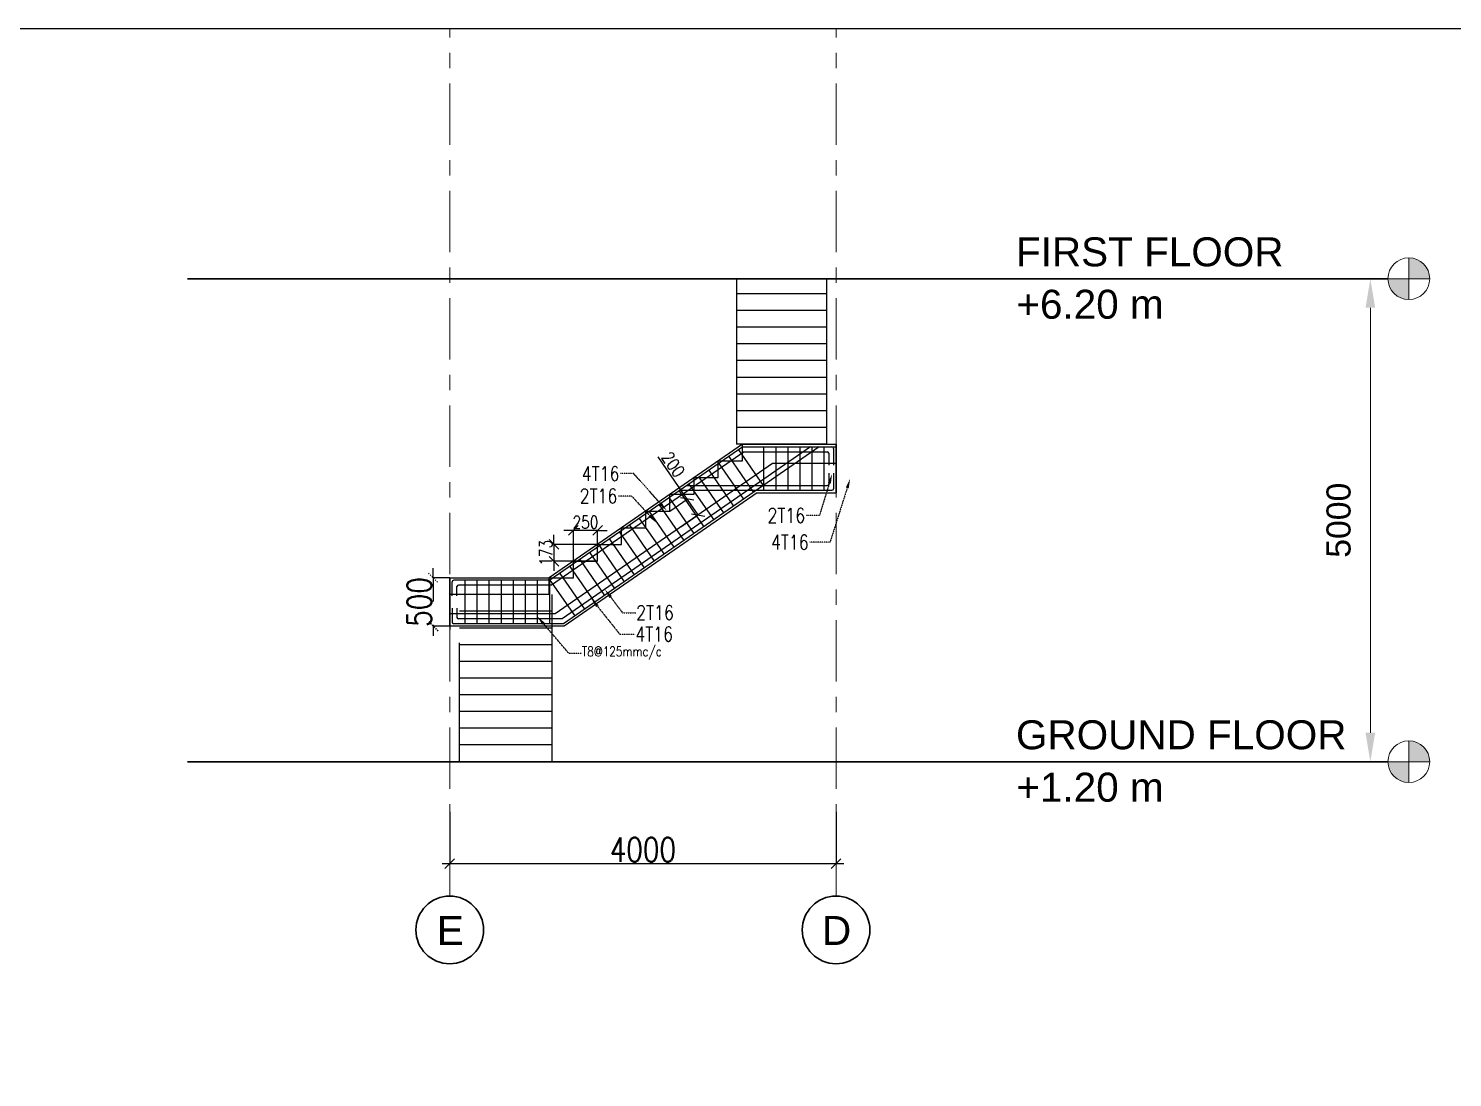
# Model space of a CAD drawing. Header units: millimetres. Extents: x 302989 to 1813244, y -656858 to -28185.
# Drawn here: x 1589792 to 1604537, y -588410 to -577549 of the extents above; entities that cross this region are included whole.
import ezdxf
from ezdxf import colors
from ezdxf.entities.mleader import LeaderData, LeaderLine
from ezdxf.math import Vec2, Vec3

# ---------------------------------------------------------------- set-up
doc = ezdxf.new("R2010")
doc.units = ezdxf.units.MM
doc.header["$MEASUREMENT"] = 0
doc.header["$PDMODE"] = 34
doc.linetypes.add('Dashed', pattern=[0.24384, 0.12192, -0.12192])
doc.linetypes.add('Grid Line', pattern=[22.225, 12.7, -3.175, 3.175, -3.175])
for name, color, linetype, lineweight in [('A-FLOR-LEVL', 51, 'Continuous', 9), ('BEAMS', 3, 'Dashed', 30), ('LOAD AREA', 6, 'Continuous', 30), ('S-GRID', 1, 'Continuous', 9)]:
    doc.layers.add(name, color=color, linetype=linetype, lineweight=lineweight)
for name, color, linetype in [('C.S LAYER Y', 131, 'Continuous'), ('CUTTED-BAR', 2, 'Continuous'), ('limits', 7, 'Continuous')]:
    doc.layers.add(name, color=color, linetype=linetype)
doc.styles.add('ARIAL', font='arial.ttf', dxfattribs={"height": 2.2})
doc.styles.add('DIM', font='ROMANS.SHX', dxfattribs={"width": 0.8})
doc.styles.get("Standard").update_dxf_attribs({"font": 'arial.ttf'})
doc.dimstyles.new('D250-1-100-BF', dxfattribs={"dimscale": 1000, "dimtxt": 0.25, "dimasz": 0.1, "dimexe": 0.1, "dimexo": 0.1, "dimgap": 0.02, "dimtad": 1, "dimdec": 0, "dimzin": 13, "dimdsep": 46, "dimtxsty": 'DIM', "dimblk1": 'OBLIQUE', "dimblk2": 'OBLIQUE', "dimsah": 1, "dimcen": 0, "dimdle": 0.08, "dimclrd": 8, "dimclre": 9, "dimclrt": 4, "dimadec": 0, "dimazin": 0, "dimtp": 1, "dimtm": 1, "dimtfac": 1000, "dimtdec": 0, "dimtix": 1, "dimtmove": 0, "dimatfit": 3, "dimldrblk": 'OBLIQUE', "dimfxl": 1, "dimtolj": 1, "dimtzin": 13, "dimarcsym": 0})
doc.dimstyles.new('ISO-25', dxfattribs={"dimtxt": 550, "dimasz": 600, "dimexe": 1.25, "dimexo": 0.625, "dimtad": 1, "dimdec": 0, "dimdsep": 46, "dimtxsty": 'Standard', "dimcen": 2.5, "dimadec": 0, "dimazin": 0, "dimtfac": 1, "dimtdec": 0, "dimtmove": 0, "dimatfit": 3, "dimfxl": 1, "dimarcsym": 0})

# ---------------------------------------------------------------- blocks, each defined once
blk = doc.blocks.new('_OBLIQUE')
at = {"color": 0, "linetype": 'ByBlock'}
blk.add_line((-0.5, -0.5), (0.5, 0.5), dxfattribs=at)
blk = doc.blocks.new('*D2073')
at = {"layer": 'CUTTED-BAR', "color": 8, "lineweight": -2, "ltscale": 2000, "transparency": 16777216}
for p, q in [((1595434, -582746), (1595334, -582746)), ((1595684, -582746), (1595434, -582746)), ((1595684, -582746), (1595784, -582746))]:
    blk.add_line(p, q, dxfattribs=at)
at = {"layer": 'CUTTED-BAR', "color": 9, "lineweight": -2, "ltscale": 2000, "transparency": 16777216}
for p, q in [((1595434, -583064), (1595434, -582746)), ((1595684, -583064), (1595684, -582746))]:
    blk.add_line(p, q, dxfattribs=at)
at = {"layer": 'Defpoints', "color": 0, "lineweight": -2, "ltscale": 2000, "transparency": 16777216}
for p in [(1595434, -582746), (1595434, -583064), (1595684, -583064)]:
    blk.add_point(p, dxfattribs=at)
at = {"layer": 'CUTTED-BAR', "color": 8, "lineweight": -2, "ltscale": 2000, "transparency": 16777216, "xscale": 100, "yscale": 100, "zscale": 100}
blk.add_blockref('_OBLIQUE', (1595434, -582746), dxfattribs=at)
at = {"layer": 'CUTTED-BAR', "color": 8, "lineweight": -2, "ltscale": 2000, "transparency": 16777216, "xscale": 100, "yscale": 100, "zscale": 100, "rotation": 180}
blk.add_blockref('_OBLIQUE', (1595684, -582746), dxfattribs=at)
at = {"layer": 'CUTTED-BAR', "color": 4, "lineweight": -2, "ltscale": 2000, "transparency": 16777216, "insert": (1595559, -582661), "char_height": 130, "attachment_point": 5, "style": 'DIM'}
blk.add_mtext('\\A1;250', dxfattribs=at)
blk = doc.blocks.new('*D2074')
at = {"layer": 'CUTTED-BAR', "color": 8, "lineweight": -2, "ltscale": 2000, "transparency": 16777216}
for p, q in [((1595233, -582891), (1595233, -582791)), ((1595233, -582891), (1595233, -583064)), ((1595233, -583064), (1595233, -583164))]:
    blk.add_line(p, q, dxfattribs=at)
at = {"layer": 'CUTTED-BAR', "color": 9, "lineweight": -2, "ltscale": 2000, "transparency": 16777216}
for p, q in [((1595684, -582891), (1595233, -582891)), ((1595684, -583064), (1595233, -583064))]:
    blk.add_line(p, q, dxfattribs=at)
at = {"layer": 'Defpoints', "color": 0, "lineweight": -2, "ltscale": 2000, "transparency": 16777216}
for p in [(1595684, -582891), (1595233, -583064), (1595684, -583064)]:
    blk.add_point(p, dxfattribs=at)
at = {"layer": 'CUTTED-BAR', "color": 8, "lineweight": -2, "ltscale": 2000, "transparency": 16777216, "xscale": 100, "yscale": 100, "zscale": 100}
for p, rotation in [((1595233, -582891), 270), ((1595233, -583064), 90)]:
    blk.add_blockref('_OBLIQUE', p, dxfattribs=dict(at, rotation=rotation))
at = {"layer": 'CUTTED-BAR', "color": 4, "lineweight": -2, "ltscale": 2000, "transparency": 16777216, "insert": (1595148, -582977), "char_height": 130, "attachment_point": 5, "rotation": 90, "style": 'DIM'}
blk.add_mtext('\\A1;173', dxfattribs=at)
blk = doc.blocks.new('*D2075')
at = {"layer": 'CUTTED-BAR', "color": 8, "lineweight": -2, "ltscale": 2000, "transparency": 16777216}
for p, q in [((1596613, -582421), (1596311, -581984)), ((1596727, -582585), (1596567, -582355))]:
    blk.add_line(p, q, dxfattribs=at)
at = {"layer": 'CUTTED-BAR', "color": 9, "lineweight": -2, "ltscale": 2000, "transparency": 16777216}
for p, q in [((1596434, -582545), (1596613, -582421)), ((1596548, -582709), (1596727, -582585))]:
    blk.add_line(p, q, dxfattribs=at)
at = {"layer": 'Defpoints', "color": 0, "lineweight": -2, "ltscale": 2000, "transparency": 16777216}
for p in [(1596434, -582545), (1596727, -582585), (1596548, -582709)]:
    blk.add_point(p, dxfattribs=at)
at = {"layer": 'CUTTED-BAR', "color": 8, "lineweight": -2, "ltscale": 2000, "transparency": 16777216, "xscale": 100, "yscale": 100, "zscale": 100}
for p, rotation in [((1596613, -582421), 124.6832336746337), ((1596727, -582585), 304.6832336746336)]:
    blk.add_blockref('_OBLIQUE', p, dxfattribs=dict(at, rotation=rotation))
at = {"layer": 'CUTTED-BAR', "color": 4, "lineweight": -2, "ltscale": 2000, "transparency": 16777216, "insert": (1596468, -582062), "char_height": 130, "attachment_point": 5, "rotation": 304.6832, "style": 'DIM'}
blk.add_mtext('\\A1;200', dxfattribs=at)
blk = doc.blocks.new('*D2072')
at = {"color": 0, "linetype": 'Continuous', "lineweight": -2, "transparency": 16777216}
for p, q in [((1602901, -580140), (1603687, -580140)), ((1602901, -585140), (1603687, -585140))]:
    blk.add_line(p, q, dxfattribs=at)
at = {"color": 0, "linetype": 'Continuous', "lineweight": 15, "transparency": 16777216}
blk.add_line((1603686, -584840), (1603686, -580440), dxfattribs=at)
at = {"color": 0, "linetype": 'Continuous', "lineweight": -2, "transparency": 16777216}
for points in [[(1603636, -580440), (1603736, -580440), (1603686, -580140)], [(1603636, -584840), (1603736, -584840), (1603686, -585140)]]:
    blk.add_solid(points, dxfattribs=at)
at = {"layer": 'Defpoints', "color": 0, "linetype": 'Continuous', "lineweight": -2, "transparency": 16777216}
for p in [(1602900, -580140), (1603686, -580140), (1602900, -585140)]:
    blk.add_point(p, dxfattribs=at)
at = {"color": 0, "linetype": 'Continuous', "transparency": 16777216, "insert": (1603358, -582640), "char_height": 250, "attachment_point": 5, "rotation": 90}
blk.add_mtext('5000', dxfattribs=at)
blk = doc.blocks.new('Level - Family2-1275136-Section-A02')
at = {"layer": 'A-FLOR-LEVL'}
h = blk.add_hatch(color=256, dxfattribs=at)
edge = h.paths.add_edge_path(flags=0)
edge.add_line((35846, 900), (35846, 1500))
edge.add_arc((35846, 900), 600, 0, 90, ccw=False)
edge.add_line((36446, 900), (35846, 900))
h = blk.add_hatch(color=256, dxfattribs=at)
edge = h.paths.add_edge_path(flags=0)
edge.add_line((35846, 900), (35846, 300))
edge.add_arc((35846, 900), 600, 180, 270, ccw=False)
edge.add_line((35246, 900), (35846, 900))
for p, q in [((35846, 300), (35846, 1500)), ((35846, 1500), (35846, 900)), ((36446, 900), (35246, 900)), ((35846, 900), (35246, 900)), ((35846, 300), (35846, 900)), ((35846, 900), (36446, 900))]:
    blk.add_line(p, q, dxfattribs=at)
blk.add_circle((35846, 900), 600, dxfattribs=at)
for start, end in [(360, 90), (180, 270)]:
    blk.add_arc((35846, 900), 600, start, end, dxfattribs=at)
blk = doc.blocks.new('*D2071')
at = {"layer": 'A-FLOR-LEVL', "color": 9, "lineweight": -2, "ltscale": 2000, "transparency": 16777216}
for p, q in [((1594154, -585658), (1594154, -586196)), ((1598154, -585658), (1598154, -586196))]:
    blk.add_line(p, q, dxfattribs=at)
at = {"layer": 'A-FLOR-LEVL', "color": 8, "lineweight": -2, "ltscale": 2000, "transparency": 16777216}
blk.add_line((1598234, -586196), (1594074, -586196), dxfattribs=at)
at = {"layer": 'Defpoints', "color": 0, "lineweight": -2, "ltscale": 2000, "transparency": 16777216}
for p in [(1594154, -585658), (1598154, -585658), (1594154, -586196)]:
    blk.add_point(p, dxfattribs=at)
at = {"layer": 'A-FLOR-LEVL', "color": 8, "lineweight": -2, "ltscale": 2000, "transparency": 16777216, "xscale": 100, "yscale": 100, "zscale": 100, "rotation": 180}
blk.add_blockref('_OBLIQUE', (1594154, -586196), dxfattribs=at)
at = {"layer": 'A-FLOR-LEVL', "color": 8, "lineweight": -2, "ltscale": 2000, "transparency": 16777216, "xscale": 100, "yscale": 100, "zscale": 100}
blk.add_blockref('_OBLIQUE', (1598154, -586196), dxfattribs=at)
at = {"layer": 'A-FLOR-LEVL', "color": 4, "lineweight": -2, "ltscale": 2000, "transparency": 16777216, "insert": (1596154, -586051), "char_height": 250, "attachment_point": 5, "style": 'DIM'}
blk.add_mtext('\\A1;4000', dxfattribs=at)
blk = doc.blocks.new('*D2123')
at = {"layer": 'BEAMS', "color": 8, "lineweight": -2, "ltscale": 2000, "transparency": 16777216}
for p, q in [((1622227, -590159), (1622227, -590059)), ((1622227, -590159), (1622227, -590659)), ((1622227, -590659), (1622227, -590759))]:
    blk.add_line(p, q, dxfattribs=at)
at = {"layer": 'BEAMS', "color": 9, "lineweight": -2, "ltscale": 2000, "transparency": 16777216}
for p, q in [((1622397, -590159), (1622227, -590159)), ((1622397, -590659), (1622227, -590659))]:
    blk.add_line(p, q, dxfattribs=at)
at = {"layer": 'Defpoints', "color": 0, "lineweight": -2, "ltscale": 2000, "transparency": 16777216}
for p in [(1622397, -590159), (1622227, -590659), (1622397, -590659)]:
    blk.add_point(p, dxfattribs=at)
at = {"layer": 'BEAMS', "color": 8, "lineweight": -2, "ltscale": 2000, "transparency": 16777216, "xscale": 100, "yscale": 100, "zscale": 100}
for p, rotation in [((1622227, -590159), 270), ((1622227, -590659), 90)]:
    blk.add_blockref('_OBLIQUE', p, dxfattribs=dict(at, rotation=rotation))
at = {"layer": 'BEAMS', "color": 4, "lineweight": -2, "ltscale": 2000, "transparency": 16777216, "insert": (1622082, -590409), "char_height": 250, "attachment_point": 5, "rotation": 90, "style": 'DIM'}
blk.add_mtext('\\A1;500', dxfattribs=at)
blk = doc.blocks.new('*U2124')
at = {"layer": 'A-FLOR-LEVL', "lineweight": -2, "ltscale": 2000}
blk.add_line((141, 450), (141, 0), dxfattribs=at)
blk = doc.blocks.new('*U2125')
at = {"color": 0, "linetype": 'ByBlock', "lineweight": -2, "transparency": 16777216, "rotation": 34.68323355101191}
for p in [(1625528, -589283), (1625220, -589496), (1625323, -589425), (1625426, -589354), (1625014, -589638), (1625117, -589567), (1624809, -589781), (1624912, -589710), (1624603, -589923), (1624706, -589852), (1624398, -590065), (1624500, -589994), (1624192, -590208), (1624295, -590136), (1623987, -590350), (1624089, -590279), (1623781, -590492), (1623884, -590421), (1623575, -590634), (1623678, -590563)]:
    blk.add_blockref('*U2124', p, dxfattribs=at)
blk = doc.blocks.new('456789')
at = {"layer": 'A-FLOR-LEVL', "lineweight": -2, "ltscale": 2000}
for points in [[(1625647.1, -588802.8), (1625647.1, -589252.8)], [(1625772.1, -588802.8), (1625772.1, -589252.8)], [(1625897.1, -588802.8), (1625897.1, -589252.8)], [(1626022.1, -588802.8), (1626022.1, -589252.8)], [(1626147.1, -588802.8), (1626147.1, -589252.8)], [(1626272.1, -588802.8), (1626272.1, -589252.8)], [(1622552, -590184.3), (1622552, -590634.3)], [(1622553.7, -590184.3), (1622553.7, -590634.3)], [(1622678.7, -590184.3), (1622678.7, -590634.3)], [(1622803.7, -590184.3), (1622803.7, -590634.3)], [(1622928.7, -590184.3), (1622928.7, -590634.3)], [(1623053.7, -590184.3), (1623053.7, -590634.3)], [(1623178.7, -590184.3), (1623178.7, -590184.3)], [(1623178.7, -590184.3), (1623178.7, -590634.3)], [(1623303.7, -590184.3), (1623303.7, -590634.3)], [(1623428.7, -590184.3), (1623428.7, -590634.3)]]:
    blk.add_lwpolyline(points, dxfattribs=at)
at = {"layer": 'C.S LAYER Y', "color": 6, "lineweight": 25, "ltscale": 2000}
for p, q in [((1625431.2, -588802.8), (1623434.8, -590184.3)), ((1625446.9, -588852.8), (1623450.4, -590234.3)), ((1626134.2, -588802.8), (1623559.7, -590584.3)), ((1626222, -588802.8), (1623575.3, -590634.3)), ((1625431.2, -588802.8), (1626397, -588802.8)), ((1625446.9, -588852.8), (1626305, -588852.8)), ((1626321, -588868.8), (1626321, -588993)), ((1626371, -588818.8), (1626371, -588993)), ((1626321, -589075.1), (1626321, -589186.8)), ((1626371, -589075.1), (1626371, -589236.8)), ((1624780.9, -589252.8), (1626355, -589252.8)), ((1624853.2, -589202.8), (1626305, -589202.8)), ((1622422, -590344.8), (1622422, -590200.3)), ((1623434.8, -590184.3), (1622438, -590184.3)), ((1622472, -590344.8), (1622472, -590250.3)), ((1623450.4, -590234.3), (1622488, -590234.3)), ((1622422, -590473.8), (1622422, -590618.3)), ((1622472, -590473.8), (1622472, -590568.3)), ((1623575.3, -590634.3), (1622438, -590634.3)), ((1623559.7, -590584.3), (1622488, -590584.3))]:
    blk.add_line(p, q, dxfattribs=at)
for centre, start, end in [((1626305, -588868.8), 0, 90), ((1626355, -588818.8), 0, 90), ((1626305, -589186.8), 270, 0), ((1626355, -589236.8), 270, 0), ((1622438, -590200.3), 90, 180), ((1622488, -590250.3), 90, 180), ((1622438, -590618.3), 180, 270), ((1622488, -590568.3), 180, 270)]:
    blk.add_arc(centre, 16, start, end, dxfattribs=at)
at = {"layer": 'CUTTED-BAR', "color": 3, "lineweight": -2, "ltscale": 2000}
for p, q in [((1625427, -588775.3), (1623427, -590159.3)), ((1625427, -588775.3), (1626397, -588775.3)), ((1626397, -588775.3), (1626397, -589277.8)), ((1625579.6, -589277.8), (1623583.2, -590659.3)), ((1625579.6, -589277.8), (1626397, -589277.8)), ((1622397, -590659.3), (1622397, -590159.3)), ((1622397, -590159.3), (1623427, -590159.3)), ((1623583.2, -590659.3), (1622397, -590659.3))]:
    blk.add_line(p, q, dxfattribs=at)
at = {"color": 5, "lineweight": -2}
blk.add_blockref('*U2125', (0, 0), dxfattribs=at)
at = {"layer": 'BEAMS', "color": 5, "lineweight": -2, "ltscale": 2000}
dim = blk.add_linear_dim(base=(1622227.3, -590659.3), p1=(1622397, -590159.3), p2=(1622397, -590659.3), angle=90, dimstyle='D250-1-100-BF', override={"dimexe": 0, "dimexo": 0, "dimfxl": 3, "dimfxlon": 1}, dxfattribs=at)
dim.commit()
dim.dimension.update_dxf_attribs({"geometry": '*D2123', "text_midpoint": (1622082.3, -590409.3)})
at = {"layer": 'limits', "color": 4, "linetype": 'Continuous', "lineweight": 13}
ml = blk.add_multileader_mtext('Standard', dxfattribs=at)
ml.set_content('4T16', color=4, style='DIM')
ml.set_leader_properties()
ml.build(insert=Vec2(0, 0))
ml.multileader.update_dxf_attribs({"dogleg_length": 136.4, "arrow_head_size": 100})
ctx = ml.context
ctx.base_point, ctx.char_height, ctx.arrow_head_size, ctx.plane_origin = Vec3(1623761.7, -589080.3), 150, 100, Vec3(1625434.9, -589484)
notes = []
notes.append((ctx, [(1, (1, 1, 0), (1624302.1, -589080.3), (-1, 0), 136.4, [(0, [(1624643.9, -589462.6)], 0, [])])]))
ctx.mtext.insert, ctx.mtext.flow_direction = Vec3(1623763.7, -589005.3), 5
ml = blk.add_multileader_mtext('Standard', dxfattribs=at)
ml.set_content('2T16', color=4, style='DIM')
ml.set_leader_properties()
ml.build(insert=Vec2(0, 0))
ml.multileader.update_dxf_attribs({"dogleg_length": 136.4, "arrow_head_size": 100})
ctx = ml.context
ctx.base_point, ctx.char_height, ctx.arrow_head_size, ctx.plane_origin = Vec3(1625684.6, -589513.1), 150, 100, Vec3(1626276.9, -589017.1)
notes.append((ctx, [(1, (1, 1, 0), (1626225, -589513.1), (-1, 0), 136.4, [(0, [(1626356.7, -589082.8)], 0, [])])]))
ctx.mtext.insert, ctx.mtext.flow_direction = Vec3(1625686.6, -589438.1), 5
ml = blk.add_multileader_mtext('Standard', dxfattribs=at)
ml.set_content('4T16', color=4, style='DIM')
ml.set_leader_properties()
ml.build(insert=Vec2(0, 0))
ml.multileader.update_dxf_attribs({"dogleg_length": 136.4, "arrow_head_size": 100})
ctx = ml.context
ctx.base_point, ctx.char_height, ctx.arrow_head_size, ctx.plane_origin = Vec3(1625720.9, -589790.3), 150, 100, Vec3(1627077.6, -589087.1)
notes.append((ctx, [(1, (1, 1, 0), (1626334.4, -589790.3), (-1, 0), 209.4, [(0, [(1626543, -589132.8)], 0, [])])]))
ctx.mtext.insert, ctx.mtext.flow_direction = Vec3(1625722.9, -589715.3), 5
ml = blk.add_multileader_mtext('Standard', dxfattribs=at)
ml.set_content('2T16', color=4, style='DIM')
ml.set_leader_properties()
ml.build(insert=Vec2(0, 0))
ml.multileader.update_dxf_attribs({"dogleg_length": 136.4, "arrow_head_size": 100})
ctx = ml.context
ctx.base_point, ctx.char_height, ctx.arrow_head_size, ctx.plane_origin = Vec3(1623740.1, -589311.7), 150, 100, Vec3(1624634.1, -589414)
notes.append((ctx, [(1, (1, 1, 0), (1624280.5, -589311.7), (-1, 0), 136.4, [(0, [(1624534.1, -589586.3)], 0, [])])]))
ctx.mtext.insert, ctx.mtext.flow_direction = Vec3(1623742.1, -589236.7), 5
ml = blk.add_multileader_mtext('Standard', dxfattribs=at)
ml.set_content('4T16', color=4, style='DIM')
ml.set_leader_properties()
ml.build(insert=Vec2(0, 0))
ml.multileader.update_dxf_attribs({"dogleg_length": 136.4, "arrow_head_size": 100})
ctx = ml.context
ctx.base_point, ctx.char_height, ctx.arrow_head_size, ctx.plane_origin = Vec3(1624316.4, -590741.4), 150, 100, Vec3(1624855.4, -590167.9)
notes.append((ctx, [(0, (1, 1, 0), (1624157.4, -590741.4), (1, 0), 159, [(0, [(1623863.3, -590374.2)], 0, [])])]))
ctx.mtext.insert, ctx.mtext.flow_direction = Vec3(1624318.4, -590666.4), 5
ml = blk.add_multileader_mtext('Standard', dxfattribs=at)
ml.set_content('2T16', color=4, style='DIM')
ml.set_leader_properties()
ml.build(insert=Vec2(0, 0))
ml.multileader.update_dxf_attribs({"dogleg_length": 136.4, "arrow_head_size": 100})
ctx = ml.context
ctx.base_point, ctx.char_height, ctx.arrow_head_size, ctx.plane_origin = Vec3(1624325.1, -590519.6), 150, 100, Vec3(1624054.7, -590097.9)
notes.append((ctx, [(0, (1, 1, 0), (1624185.4, -590519.6), (1, 0), 139.6, [(0, [(1624002.7, -590277.8)], 0, [])])]))
ctx.mtext.insert, ctx.mtext.flow_direction = Vec3(1624327.1, -590444.6), 5
ml = blk.add_multileader_mtext('Standard', dxfattribs=at)
ml.set_content('T8@125mmc/c', color=4, style='DIM')
ml.set_leader_properties()
ml.build(insert=Vec2(0, 0))
ml.multileader.update_dxf_attribs({"dogleg_length": 136.4, "arrow_head_size": 100})
ctx = ml.context
ctx.base_point, ctx.char_height, ctx.arrow_head_size, ctx.plane_origin = Vec3(1623763.1, -590937.9), 100, 100, Vec3(1624196.7, -590770.4)
notes.append((ctx, [(0, (1, 1, 0), (1623626.7, -590937.9), (1, 0), 136.4, [(0, [(1623303.7, -590558.7)], 0, [])])]))
ctx.mtext.insert, ctx.mtext.flow_direction = Vec3(1623765.1, -590871.2), 5
for ctx, leaders in notes:
    for number, flags, end, landing, length, lines in leaders:
        leader = LeaderData()
        leader.index, (leader.has_last_leader_line, leader.has_dogleg_vector, leader.attachment_direction) = number, flags
        leader.last_leader_point, leader.dogleg_vector, leader.dogleg_length = Vec3(end), Vec3(landing), length
        for number, points, colour, breaks in lines:
            line = LeaderLine()
            line.index, line.vertices, line.color, line.breaks = number, Vec3.list(points), colors.encode_raw_color(colour), breaks
            leader.lines.append(line)
        ctx.leaders.append(leader)

msp = doc.modelspace()

# ---------------------------------------------------------------- linework, layer by layer
at = {"layer": 'A-FLOR-LEVL', "color": 2, "lineweight": -2, "ltscale": 2000}
msp.add_line((1598053.7074, -581852.8216), (1597123.7049, -581852.8216), dxfattribs=at)
at = {"layer": 'A-FLOR-LEVL', "color": 3, "lineweight": -2, "ltscale": 2000}
for p, q in [((1598053.7074, -581852.8216), (1598153.7051, -581852.8216)), ((1598153.7051, -582352.8216), (1598153.7051, -581852.8216)), ((1594153.7074, -583236.8216), (1594153.7074, -583772.2821))]:
    msp.add_line(p, q, dxfattribs=at)
at = {"layer": 'A-FLOR-LEVL', "lineweight": -2, "ltscale": 2000}
msp.add_lwpolyline([(1575860.5876, -577548.9682), (1613419.0515, -577548.9682), (1613419.0515, -612427.7804), (1575860.5876, -612427.7804)], close=True, dxfattribs=at)
at = {"layer": 'CUTTED-BAR', "color": 3, "lineweight": -2, "ltscale": 2000}
for p, q in [((1597123.7049, -580139.8216), (1597123.7049, -581852.8216)), ((1598053.7074, -580139.8216), (1598053.7073, -581852.8216)), ((1594153.7074, -583236.8216), (1595183.7074, -583236.8216)), ((1595213.705, -585139.8216), (1595213.705, -583409.8216)), ((1594253.7074, -585139.8216), (1594253.7074, -583909.8216))]:
    msp.add_line(p, q, dxfattribs=at)
for points in [[(1598053.7074, -580139.8216), (1597123.7049, -580139.8216)], [(1598053.7074, -580295.8216), (1597123.7049, -580295.8216)], [(1598053.7074, -580468.8216), (1597123.7049, -580468.8216)], [(1598053.7074, -580641.8216), (1597123.7049, -580641.8216)], [(1598053.7074, -580814.8216), (1597123.7049, -580814.8216)], [(1598053.7074, -580987.8216), (1597123.7049, -580987.8216)], [(1598053.7074, -581160.8216), (1597123.7049, -581160.8216)], [(1598053.7074, -581333.8216), (1597123.7049, -581333.8216)], [(1598053.7074, -581506.8216), (1597123.7049, -581506.8216)], [(1598053.7074, -581679.8216), (1597123.7049, -581679.8216)], [(1598053.7074, -581852.8216), (1597123.7049, -581852.8216)], [(1597183.7074, -582025.8216), (1597183.7074, -581852.8216), (1597433.7074, -581852.8216)], [(1598153.7051, -582052.8216), (1597496.1599, -582052.8216), (1595246.1598, -583609.8216), (1594153.7074, -583609.8216)], [(1596933.7074, -582198.8216), (1596933.7074, -582025.8216), (1597183.7074, -582025.8216)], [(1596683.7074, -582371.8216), (1596683.7074, -582198.8216), (1596933.7074, -582198.8216)], [(1596433.7074, -582544.8216), (1596433.7074, -582371.8216), (1596683.7074, -582371.8216)], [(1596183.7074, -582717.8216), (1596183.7074, -582544.8216), (1596433.7074, -582544.8216)], [(1595933.7074, -582890.8216), (1595933.7074, -582717.8216), (1596183.7074, -582717.8216)], [(1595683.7074, -583063.8216), (1595683.7074, -582890.8216), (1595933.7074, -582890.8216)], [(1595433.7074, -583236.8216), (1595433.7074, -583063.8216), (1595683.7074, -583063.8216)], [(1595183.7074, -583409.8216), (1595183.7074, -583236.8216), (1595433.7074, -583236.8216)], [(1595183.7074, -583409.8216), (1594153.7074, -583409.8216)], [(1595213.705, -583582.8216), (1594253.7074, -583582.8216)], [(1595213.705, -583755.8216), (1594253.7074, -583755.8216)], [(1595213.705, -583928.8216), (1594253.7074, -583928.8216)], [(1595213.705, -584101.8216), (1594253.7074, -584101.8216)], [(1595213.705, -584274.8216), (1594253.7074, -584274.8216)], [(1595213.705, -584447.8216), (1594253.7074, -584447.8216)], [(1595213.705, -584620.8216), (1594253.7074, -584620.8216)], [(1595213.705, -584793.8216), (1594253.7074, -584793.8216)], [(1595213.705, -584966.8216), (1594253.7074, -584966.8216)], [(1595213.705, -585139.8216), (1594253.7074, -585139.8216)]]:
    msp.add_lwpolyline(points, dxfattribs=at)
at = {"layer": 'LOAD AREA', "color": 8, "linetype": 'Continuous'}
for p, q in [((1603868.4443, -580139.8216), (1591439.6258, -580139.8216)), ((1603868.4443, -585139.8216), (1591439.6258, -585139.8216))]:
    msp.add_line(p, q, dxfattribs=at)
at = {"layer": 'LOAD AREA'}
for centre in [(1594153.7074, -586881.5655), (1598153.7051, -586881.5655)]:
    msp.add_circle(centre, 350, dxfattribs=at)
at = {"layer": 'S-GRID', "linetype": 'Grid Line', "ltscale": 50}
for p, q in [((1594153.7074, -586531.5655), (1594153.7074, -577548.9682)), ((1598153.7051, -586531.5655), (1598153.7051, -577548.9682))]:
    msp.add_line(p, q, dxfattribs=at)

# ---------------------------------------------------------------- block references
at = {"layer": 'A-FLOR-LEVL', "xscale": 0.36, "yscale": 0.36, "zscale": 0.36}
for p in [(1591180.0077, -580463.8216), (1591180.0077, -585463.8216)]:
    msp.add_blockref('Level - Family2-1275136-Section-A02', p, dxfattribs=at)
at = {"layer": 'BEAMS', "color": 5, "lineweight": -2}
msp.add_blockref('456789', (-28243.3173, 6922.4939), dxfattribs=at)

# ---------------------------------------------------------------- texts
at = {"layer": 'A-FLOR-LEVL', "char_height": 300, "width": 4665.82125, "attachment_point": 1, "style": 'ARIAL'}
for s, insert in [('FIRST FLOOR', (1600016.4202, -579711.3818)), ('+6.20 m', (1600020.3085, -580253.7686)), ('GROUND FLOOR', (1600016.4202, -584711.3818)), ('+1.20 m', (1600020.3085, -585253.7686))]:
    msp.add_mtext(s, dxfattribs=dict(at, insert=insert))
at = {"layer": 'LOAD AREA', "color": 7, "char_height": 300, "attachment_point": 2}
for s, insert in [('E', (1594159.7358, -586737.2377)), ('D', (1598159.7336, -586737.2377))]:
    msp.add_mtext(s, dxfattribs=dict(at, insert=insert))

# ---------------------------------------------------------------- dimensions: what is measured, and where the dimension line sits
at = {"color": 175, "linetype": 'Continuous', "true_color": 0x4554a5}
dim = msp.add_aligned_dim(p1=(1602900.3706, -585139.8216), p2=(1602900.3706, -580139.8216), distance=-785.7321, dimstyle='ISO-25', override={"dimtxt": 250, "dimasz": 300, "dimgap": 200, "dimlwd": 15}, dxfattribs=at)
dim.commit()
dim.dimension.update_dxf_attribs({"geometry": '*D2072', "text_midpoint": (1603358.4594, -582639.8216)})
at = {"layer": 'A-FLOR-LEVL', "color": 2, "lineweight": -2, "ltscale": 2000}
dim = msp.add_aligned_dim(p1=(1598153.7051, -585657.8084), p2=(1594153.7074, -585657.8084), distance=538.2335, dimstyle='D250-1-100-BF', override={"dimexe": 0, "dimexo": 0, "dimfxl": 3, "dimfxlon": 1}, dxfattribs=at)
dim.commit()
dim.dimension.update_dxf_attribs({"geometry": '*D2071', "text_midpoint": (1596153.7063, -586051.0419)})
at = {"layer": 'CUTTED-BAR', "lineweight": -2, "ltscale": 2000}
dim = msp.add_linear_dim(base=(1596726.5695, -582585.3781), p1=(1596433.7074, -582544.8216), p2=(1596547.5152, -582709.2837), angle=304.68323367, dimstyle='D250-1-100-BF', override={"dimtxt": 0.13, "dimexe": 0, "dimexo": 0, "dimfxl": 3, "dimfxlon": 1}, dxfattribs=at)
dim.commit()
dim.dimension.update_dxf_attribs({"geometry": '*D2075', "text_midpoint": (1596398.1527, -582110.7874), "dimtype": 161})
dim = msp.add_linear_dim(base=(1595433.7074, -582746.2251), p1=(1595683.7074, -583063.8216), p2=(1595433.7074, -583063.8216), dimstyle='D250-1-100-BF', override={"dimtxt": 0.13, "dimexe": 0, "dimexo": 0, "dimfxl": 3, "dimfxlon": 1}, dxfattribs=at)
dim.commit()
dim.dimension.update_dxf_attribs({"geometry": '*D2073', "text_midpoint": (1595558.7074, -582661.2251)})
dim = msp.add_linear_dim(base=(1595232.6521, -583063.8216), p1=(1595683.7074, -582890.8216), p2=(1595683.7074, -583063.8216), angle=90, dimstyle='D250-1-100-BF', override={"dimtxt": 0.13, "dimexe": 0, "dimexo": 0, "dimfxl": 3, "dimfxlon": 1}, dxfattribs=at)
dim.commit()
dim.dimension.update_dxf_attribs({"geometry": '*D2074', "text_midpoint": (1595147.6521, -582977.3216)})

doc.saveas('drawing.dxf')
